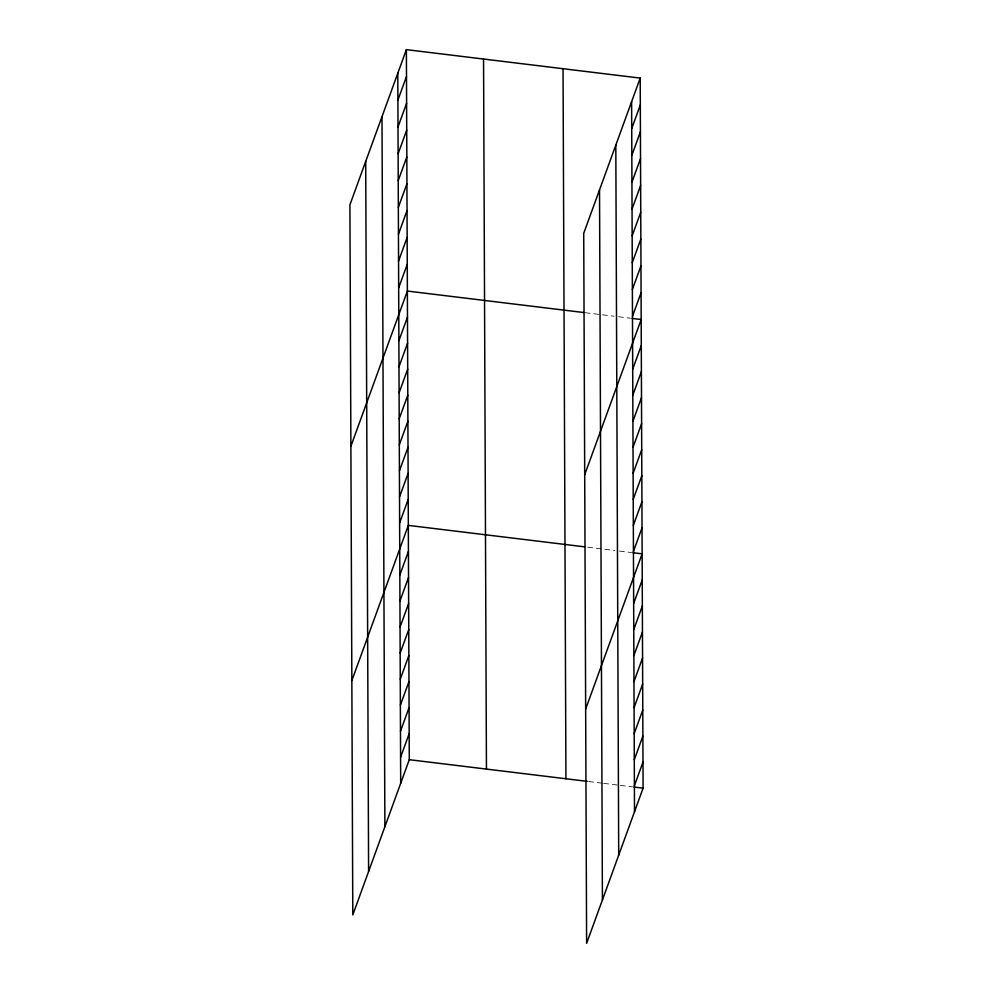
<?xml version="1.0" encoding="UTF-8"?>
<svg xmlns="http://www.w3.org/2000/svg" width="993" height="993" viewBox="0 0 993 993"><rect width="100%" height="100%" fill="white"/><g stroke="black" fill="none" stroke-linecap="round" stroke-linejoin="round"><path stroke-width="0.74" stroke-dasharray="4.96 3.72" d="M585.212 312.708L613.959 316.208M618.49 316.755L630.592 318.232M587.682 547.205L614.915 550.519M619.446 551.078L631.548 552.555M588.626 781.528L602.242 783.179M603.756 783.365L617.373 785.029M620.402 785.389L632.504 786.866"/><path stroke-width="1.49" d="M406.385 49.65L349.908 204.843L352.8 914.901L409.277 759.695L406.385 49.65L640.2 78.099L643.092 788.157L586.615 943.35L583.723 233.305L640.2 78.099M397.908 100.094L406.497 76.473M398.007 126.918L406.609 103.297M398.119 153.741L406.72 130.12M398.23 180.565L406.832 156.944M398.342 207.388L406.931 183.767M398.454 234.211L407.043 210.59M398.553 261.035L407.155 237.414M398.665 287.858L407.267 264.237M350.889 446.267L407.378 291.061L583.698 312.522M398.888 340.723L407.478 317.102M398.987 366.752L407.589 343.131M399.099 392.794L407.689 369.173M399.198 418.823L407.8 395.202M399.31 444.864L407.9 421.243M399.409 470.893L408.011 447.272M399.521 496.934L408.111 473.313M399.62 522.963L408.222 499.342M351.845 680.577L408.322 525.384L584.654 546.845M399.831 575.034L408.433 551.413M399.943 601.075L408.545 577.454M400.042 627.104L408.644 603.483M400.154 653.146L408.756 629.525M400.266 679.175L408.855 655.554M400.365 705.216L408.967 681.595M400.477 731.245L409.066 707.624M400.576 757.287L409.178 733.666M631.722 128.556L640.311 104.935M631.821 155.38L640.423 131.759M631.933 182.203L640.535 158.582M632.044 209.026L640.646 185.406M632.156 235.85L640.746 212.229M632.268 262.673L640.857 239.052M632.367 289.497L640.969 265.876M632.479 316.32L641.081 292.699M584.703 474.716L641.193 319.523L632.107 318.418M632.702 369.173L641.292 345.552M632.802 395.214L641.404 371.593M632.913 421.243L641.503 397.622M633.013 447.284L641.615 423.663M633.124 473.313L641.714 449.692M633.224 499.355L641.826 475.734M633.335 525.384L641.925 501.763M633.435 551.425L642.037 527.804M585.659 709.039L642.136 553.833L633.062 552.729M633.646 603.496L642.248 579.875M633.757 629.525L642.359 605.904M633.857 655.566L642.459 631.945M633.968 681.595L642.57 657.974M634.08 707.637L642.67 684.016M634.179 733.666L642.781 710.045M634.291 759.707L642.881 736.086M634.39 785.736L642.992 762.115M409.277 759.695L587.124 781.342M634.018 787.052L643.092 788.157M631.61 101.733L634.502 811.778M615.809 145.152L618.701 855.196M599.524 189.886L602.416 899.931M563.043 68.716L565.936 778.76M483.554 59.046L486.446 769.091M397.796 73.271L400.688 783.316M381.995 116.69L384.887 826.735M365.709 161.425L368.602 871.469"/></g></svg>
